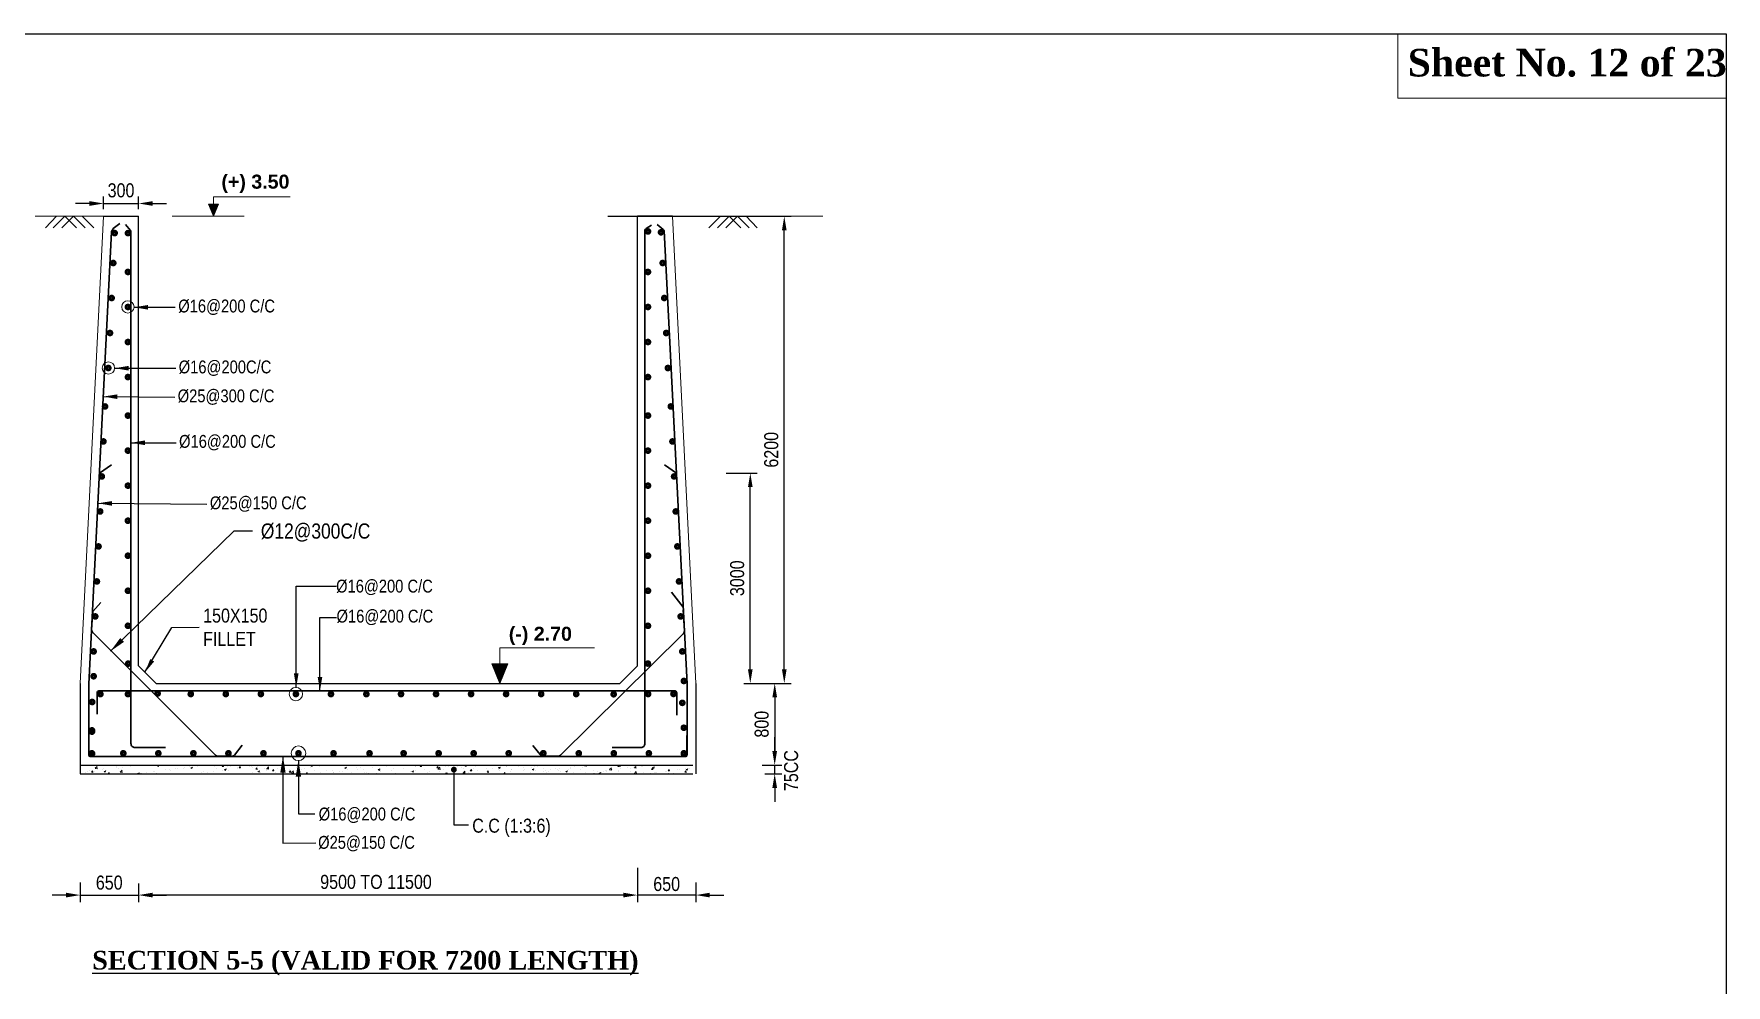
# Model space of a CAD drawing. Extents: x -119161 to 3778985, y -718511 to -30958.
# Drawn here: x 3059178 to 3073669, y -256852 to -248706 of the extents above; entities that cross this region are included whole.
import ezdxf

# ---------------------------------------------------------------- set-up
doc = ezdxf.new("R2010")
doc.units = 0
doc.header["$MEASUREMENT"] = 0
doc.layers.get('DEFPOINTS').update_dxf_attribs({"linetype": 'CONTINUOUS'})
for name, color, linetype, lineweight in [('Dim', 7, 'CONTINUOUS', 9), ('HATCH', 252, 'CONTINUOUS', 5), ('ROD', 1, 'CONTINUOUS', 30)]:
    doc.layers.add(name, color=color, linetype=linetype, lineweight=lineweight)
doc.layers.add('LINE', color=7, linetype='CONTINUOUS')
doc.layers.add('TXT', color=7, linetype='CONTINUOUS')
doc.styles.add('ARIAL', font='ARIALN.TTF')
doc.styles.add('DIM', font='isocp3.shx')
doc.styles.get("Standard").update_dxf_attribs({"font": 'times.ttf', "height": 250})
doc.dimstyles.new('dim_60', dxfattribs={"dimtxt": 120, "dimasz": 120, "dimexe": 60, "dimexo": 60, "dimgap": 50, "dimtad": 1, "dimdec": 0, "dimzin": 0, "dimdsep": 46, "dimtxsty": 'DIM', "dimcen": 0.09, "dimclrd": 5, "dimclre": 5, "dimclrt": 7, "dimadec": 0, "dimazin": 0, "dimtfac": 1, "dimtdec": 0, "dimtmove": 0, "dimatfit": 3, "dimfxl": 1, "dimtolj": 1, "dimtzin": 0, "dimarcsym": 0})
doc.dimstyles.new('dim_70', dxfattribs={"dimtxt": 140, "dimasz": 140, "dimexe": 70, "dimexo": 40, "dimgap": 50, "dimtad": 1, "dimdec": 0, "dimzin": 0, "dimdsep": 46, "dimtxsty": 'ARIAL', "dimcen": 0.09, "dimclrd": 5, "dimclre": 5, "dimclrt": 7, "dimadec": 0, "dimazin": 0, "dimtfac": 1, "dimtdec": 0, "dimtmove": 0, "dimatfit": 3, "dimfxl": 1, "dimtolj": 1, "dimtzin": 0, "dimarcsym": 0})

# ---------------------------------------------------------------- blocks, each defined once
blk = doc.blocks.new('*D221')
at = {"layer": 'DEFPOINTS', "color": 0, "lineweight": -2, "ltscale": 500}
for p in [(3060075, -250159), (3059775, -250268), (3060075, -250268)]:
    blk.add_point(p, dxfattribs=at)
at = {"layer": 'Dim', "color": 5, "lineweight": -2, "ltscale": 500}
for p, q in [((3059775, -250208), (3059775, -250099)), ((3060075, -250208), (3060075, -250099)), ((3059655, -250159), (3059535, -250159)), ((3059775, -250159), (3060075, -250159)), ((3060195, -250159), (3060315, -250159))]:
    blk.add_line(p, q, dxfattribs=at)
for points in [[(3059655, -250139), (3059655, -250179), (3059775, -250159)], [(3060195, -250139), (3060195, -250179), (3060075, -250159)]]:
    blk.add_solid(points, dxfattribs=at)
at = {"layer": 'Dim', "color": 7, "ltscale": 500, "insert": (3059925, -250047), "char_height": 120, "attachment_point": 5, "style": 'ARIAL'}
blk.add_mtext('\\A1;300', dxfattribs=at)
blk = doc.blocks.new('*D222')
at = {"layer": 'DEFPOINTS', "color": 0, "lineweight": -2, "ltscale": 50}
for p in [(3064033, -250268), (3065604, -250268), (3065257, -254268)]:
    blk.add_point(p, dxfattribs=at)
at = {"layer": 'Dim', "color": 5, "lineweight": -2, "ltscale": 50}
for p, q in [((3064093, -250268), (3065664, -250268)), ((3065604, -254148), (3065604, -250388)), ((3065317, -254268), (3065664, -254268))]:
    blk.add_line(p, q, dxfattribs=at)
for points in [[(3065584, -250388), (3065624, -250388), (3065604, -250268)], [(3065584, -254148), (3065624, -254148), (3065604, -254268)]]:
    blk.add_solid(points, dxfattribs=at)
at = {"layer": 'Dim', "color": 7, "ltscale": 50, "insert": (3065493, -252268), "char_height": 120, "attachment_point": 5, "rotation": 90, "style": 'ARIAL'}
blk.add_mtext('\\A1;6200', dxfattribs=at)
blk = doc.blocks.new('*D223')
at = {"layer": 'DEFPOINTS', "color": 0, "lineweight": -2, "ltscale": 500}
for p in [(3065047, -252468), (3065313, -252468), (3065197, -254268)]:
    blk.add_point(p, dxfattribs=at)
at = {"layer": 'Dim', "color": 5, "lineweight": -2, "ltscale": 500}
for p, q in [((3065107, -252468), (3065373, -252468)), ((3065313, -254148), (3065313, -252588)), ((3065257, -254268), (3065373, -254268))]:
    blk.add_line(p, q, dxfattribs=at)
for points in [[(3065293, -252588), (3065333, -252588), (3065313, -252468)], [(3065293, -254148), (3065333, -254148), (3065313, -254268)]]:
    blk.add_solid(points, dxfattribs=at)
at = {"layer": 'Dim', "color": 7, "ltscale": 500, "insert": (3065201, -253368), "char_height": 120, "attachment_point": 5, "rotation": 90, "style": 'ARIAL'}
blk.add_mtext('\\A1;3000', dxfattribs=at)
blk = doc.blocks.new('*D224')
at = {"layer": 'DEFPOINTS', "color": 0, "lineweight": -2, "ltscale": 500}
for p in [(3059575, -255914), (3060075, -255921), (3060075, -256081)]:
    blk.add_point(p, dxfattribs=at)
at = {"layer": 'Dim', "color": 5, "lineweight": -2, "ltscale": 500}
for p, q in [((3059575, -255974), (3059575, -256141)), ((3060075, -255981), (3060075, -256141)), ((3059455, -256081), (3059335, -256081)), ((3059575, -256081), (3060075, -256081)), ((3060195, -256081), (3060315, -256081))]:
    blk.add_line(p, q, dxfattribs=at)
for points in [[(3059455, -256061), (3059455, -256101), (3059575, -256081)], [(3060195, -256061), (3060195, -256101), (3060075, -256081)]]:
    blk.add_solid(points, dxfattribs=at)
at = {"layer": 'Dim', "color": 7, "ltscale": 500, "insert": (3059824, -255875), "char_height": 120, "attachment_point": 5, "style": 'ARIAL'}
blk.add_mtext('\\A1;\\P650', dxfattribs=at)
blk = doc.blocks.new('*D225')
at = {"layer": 'DEFPOINTS', "color": 0, "lineweight": -2, "ltscale": 500}
for p in [(3065313, -254268), (3065354, -254968), (3065522, -254968)]:
    blk.add_point(p, dxfattribs=at)
at = {"layer": 'Dim', "color": 5, "lineweight": -2, "ltscale": 500}
for p, q in [((3065373, -254268), (3065582, -254268)), ((3065522, -254388), (3065522, -254848)), ((3065414, -254968), (3065582, -254968))]:
    blk.add_line(p, q, dxfattribs=at)
for points in [[(3065502, -254388), (3065542, -254388), (3065522, -254268)], [(3065502, -254848), (3065542, -254848), (3065522, -254968)]]:
    blk.add_solid(points, dxfattribs=at)
at = {"layer": 'Dim', "color": 7, "ltscale": 500, "insert": (3065411, -254618), "char_height": 120, "attachment_point": 5, "rotation": 90, "style": 'ARIAL'}
blk.add_mtext('\\A1;800', dxfattribs=at)
blk = doc.blocks.new('*D226')
at = {"layer": 'DEFPOINTS', "color": 0, "lineweight": -2, "ltscale": 500}
for p in [(3065451, -254968), (3065522, -254968), (3065377, -255043)]:
    blk.add_point(p, dxfattribs=at)
at = {"layer": 'Dim', "color": 5, "lineweight": -2, "ltscale": 500}
for p, q in [((3065522, -254848), (3065522, -254728)), ((3065511, -254968), (3065582, -254968)), ((3065522, -255043), (3065522, -254968)), ((3065437, -255043), (3065582, -255043)), ((3065522, -255163), (3065522, -255283))]:
    blk.add_line(p, q, dxfattribs=at)
for points in [[(3065502, -254848), (3065542, -254848), (3065522, -254968)], [(3065502, -255163), (3065542, -255163), (3065522, -255043)]]:
    blk.add_solid(points, dxfattribs=at)
at = {"layer": 'Dim', "color": 7, "ltscale": 500, "insert": (3065663, -255015), "char_height": 120, "attachment_point": 5, "rotation": 90, "style": 'ARIAL'}
blk.add_mtext('\\A1;75CC', dxfattribs=at)
blk = doc.blocks.new('*D227')
at = {"layer": 'DEFPOINTS', "color": 0, "lineweight": -2, "ltscale": 500}
for p in [(3064347, -255921), (3064846, -255914), (3064347, -256081)]:
    blk.add_point(p, dxfattribs=at)
at = {"layer": 'Dim', "color": 5, "lineweight": -2, "ltscale": 500}
for p, q in [((3064347, -255981), (3064347, -256141)), ((3064846, -255974), (3064846, -256141)), ((3064227, -256081), (3064107, -256081)), ((3064846, -256081), (3064347, -256081)), ((3064966, -256081), (3065086, -256081))]:
    blk.add_line(p, q, dxfattribs=at)
for points in [[(3064227, -256061), (3064227, -256101), (3064347, -256081)], [(3064966, -256061), (3064966, -256101), (3064846, -256081)]]:
    blk.add_solid(points, dxfattribs=at)
at = {"layer": 'Dim', "color": 7, "ltscale": 500, "insert": (3064597, -255887), "char_height": 120, "attachment_point": 5, "style": 'ARIAL'}
blk.add_mtext('\\A1;\\P650', dxfattribs=at)
blk = doc.blocks.new('*D228')
at = {"layer": 'DEFPOINTS', "color": 0, "lineweight": -2, "ltscale": 500}
for p in [(3064347, -255788), (3060075, -255921), (3060075, -256081)]:
    blk.add_point(p, dxfattribs=at)
at = {"layer": 'Dim', "color": 5, "lineweight": -2, "ltscale": 500}
for p, q in [((3064347, -255848), (3064347, -256141)), ((3060075, -255981), (3060075, -256141)), ((3064227, -256081), (3060195, -256081))]:
    blk.add_line(p, q, dxfattribs=at)
for points in [[(3060195, -256061), (3060195, -256101), (3060075, -256081)], [(3064227, -256061), (3064227, -256101), (3064347, -256081)]]:
    blk.add_solid(points, dxfattribs=at)
at = {"layer": 'Dim', "color": 7, "ltscale": 500, "insert": (3062108, -255969), "char_height": 120, "attachment_point": 5, "style": 'ARIAL'}
blk.add_mtext('\\A1;9500 TO 11500', dxfattribs=at)

msp = doc.modelspace()

# ---------------------------------------------------------------- hatches: boundary and pattern name
at = {"layer": 'Dim', "ltscale": 500}
h = msp.add_hatch(color=8, dxfattribs=at)
h.dxf.hatch_style = 1
h.paths.add_polyline_path([(3060760.8, -250164.5), (3060717.4, -250164.5), (3060674, -250164.5), (3060717.4, -250268.2)])
h = msp.add_hatch(color=8, dxfattribs=at)
h.dxf.hatch_style = 1
h.paths.add_polyline_path([(3063238.1, -254102.3), (3063168.6, -254102.3), (3063099.1, -254102.3), (3063168.6, -254268.2)])

# ---------------------------------------------------------------- linework, layer by layer
at = {"layer": 'Dim', "ltscale": 50}
for p, q in [((3060717.4, -250268.2), (3060717.4, -250102.4)), ((3060717.4, -250102.4), (3061373.5, -250102.4)), ((3059775, -250268.2), (3059189.2, -250268.2)), ((3060363, -250268.2), (3060979.4, -250268.2))]:
    msp.add_line(p, q, dxfattribs=at)
at = {"layer": 'Dim', "ltscale": 500}
msp.add_line((3063169.2, -253964.2), (3063979.1, -253964.2), dxfattribs=at)
at = {"layer": 'Dim', "color": 2, "ltscale": 50}
for p, q in [((3059637.7, -255025.4), (3059637.7, -255025.4)), ((3059654.4, -255017.6), (3059654.4, -255017.6)), ((3059671.8, -255029.1), (3059681.4, -255017.6)), ((3059683.7, -255030.1), (3059681.4, -255017.6)), ((3059687.8, -255018.8), (3059687.8, -255018.8)), ((3059694.3, -255025.4), (3059694.3, -255025.4)), ((3059703.6, -254996.4), (3059721.4, -254999.1)), ((3059704.7, -254995.2), (3059720.3, -254979)), ((3059721.4, -254999.1), (3059719.2, -254980.1)), ((3059763.5, -255008.9), (3059763.5, -255008.9)), ((3059771, -254997.6), (3059771, -254997.6)), ((3059779.6, -255023.1), (3059793.6, -255017.8)), ((3059779.6, -255023.1), (3059789.6, -255029.9)), ((3059789.6, -255029.9), (3059793.6, -255017.8)), ((3059795.3, -255012.6), (3059795.3, -255012.6)), ((3059887.6, -254977.6), (3059887.6, -254977.6)), ((3059889.8, -254992.2), (3059889.8, -254992.2)), ((3059899.2, -254997.6), (3059899.2, -254997.6)), ((3059918.2, -255028.3), (3059933.7, -255012.1)), ((3059934.8, -255032.2), (3059932.6, -255013.2)), ((3059939.9, -254985.7), (3059939.9, -254985.7)), ((3060001.9, -254983.6), (3060001.9, -254983.6)), ((3060015.6, -254975.7), (3060015.6, -254975.7)), ((3060102.9, -254970.8), (3060102.9, -254970.8)), ((3060204.4, -255022.3), (3060204.4, -255022.3)), ((3060215.1, -255021.4), (3060215.1, -255021.4)), ((3060235.1, -254974.7), (3060249.1, -254969.3)), ((3060235.1, -254974.7), (3060245.1, -254981.4)), ((3060245, -254981.4), (3060249.1, -254969.3)), ((3060307.1, -255008.3), (3060307.1, -255008.3)), ((3060341.4, -255004.7), (3060341.4, -255004.7)), ((3060345.9, -255016.8), (3060345.9, -255016.8)), ((3060391.5, -254998.2), (3060391.5, -254998.2)), ((3060408.1, -254995.5), (3060408.1, -254995.5)), ((3060462.6, -254996.8), (3060462.6, -254996.8)), ((3060467.3, -254988.2), (3060467.3, -254988.2)), ((3060512, -254980.5), (3060512, -254980.5)), ((3060513.4, -254968.5), (3060513.4, -254968.5)), ((3060522.5, -254990.7), (3060536.5, -254985.3)), ((3060522.5, -254990.7), (3060532.5, -254997.4)), ((3060532.4, -254997.4), (3060536.5, -254985.3)), ((3060579.2, -254976.8), (3060579.2, -254976.8)), ((3060593.6, -254971.5), (3060593.6, -254971.5)), ((3060620.1, -254973), (3060620.1, -254973)), ((3060627.1, -255020.7), (3060627.1, -255020.7)), ((3060713.2, -255020.2), (3060713.2, -255020.2)), ((3060726.9, -254977.5), (3060726.9, -254977.5)), ((3060743.8, -255000.7), (3060743.8, -255000.7)), ((3060791.6, -254979), (3060800.7, -254968.2)), ((3060791.6, -254979), (3060803.6, -254980.1)), ((3060793.1, -255017.2), (3060793.1, -255017.2)), ((3060803.5, -254980.1), (3060801.3, -254968.2)), ((3060810, -255006.7), (3060824, -255001.3)), ((3060810, -255006.7), (3060819.9, -255013.4)), ((3060817.1, -255005.2), (3060817.1, -255005.2)), ((3060819.9, -255013.4), (3060823.9, -255001.3)), ((3060833.7, -254982.1), (3060833.7, -254982.1)), ((3060843.1, -255010.6), (3060843.1, -255010.6)), ((3060860.4, -254980.6), (3060860.4, -254980.6)), ((3060918.9, -255000.7), (3060918.9, -255000.7)), ((3060919.8, -254991.1), (3060919.8, -254991.1)), ((3060935.1, -254991.6), (3060944.7, -254980.1)), ((3060935.1, -254991.6), (3060947, -254992.6)), ((3060940.4, -254986.6), (3060940.4, -254986.6)), ((3060947, -254992.7), (3060944.7, -254980.1)), ((3060964.8, -254968.2), (3060975.6, -254969.8)), ((3060975.5, -254969.8), (3060975.4, -254968.2)), ((3061020.8, -254978.3), (3061020.8, -254978.3)), ((3061045.2, -254984), (3061045.2, -254984)), ((3061047.2, -254991.1), (3061047.2, -254991.1)), ((3061078.5, -255004.1), (3061088.2, -254992.6)), ((3061078.5, -255004.1), (3061090.5, -255005.2)), ((3061090.5, -255005.2), (3061088.1, -254992.7)), ((3061095.3, -254977.5), (3061095.3, -254977.5)), ((3061097.4, -255022.7), (3061111.4, -255017.3)), ((3061097.4, -255022.7), (3061107.3, -255029.4)), ((3061107.3, -255029.4), (3061111.4, -255017.3)), ((3061154, -254995.6), (3061154, -254995.6)), ((3061170.1, -255010.6), (3061170.1, -255010.6)), ((3061171.2, -255000.2), (3061189, -255002.9)), ((3061172.3, -254999), (3061187.9, -254982.8)), ((3061189, -255002.9), (3061186.8, -254983.9)), ((3061222, -255016.7), (3061231.6, -255005.2)), ((3061222, -255016.7), (3061233.9, -255017.7)), ((3061225, -255015.8), (3061225, -255015.8)), ((3061233.9, -255017.8), (3061231.6, -255005.2)), ((3061260.7, -255000.1), (3061260.7, -255000.1)), ((3061286.7, -254990.6), (3061286.7, -254990.6)), ((3061294.8, -255023.1), (3061294.8, -255023.1)), ((3061326, -255003), (3061326, -255003)), ((3061365.4, -255029.2), (3061375.1, -255017.7)), ((3061367.5, -255004.6), (3061367.5, -255004.6)), ((3061370.5, -255013.2), (3061370.5, -255013.2)), ((3061377.4, -255030.3), (3061375, -255017.8)), ((3061385.8, -255032.1), (3061401.4, -255015.9)), ((3061402.4, -255036), (3061400.2, -255017)), ((3061403.3, -254970.5), (3061403.3, -254970.5)), ((3061429.9, -254988), (3061429.9, -254988)), ((3061474.2, -255009.1), (3061474.2, -255009.1)), ((3061496.8, -254996.5), (3061496.8, -254996.5)), ((3061532.5, -254973.9), (3061532.5, -254973.9)), ((3061546.9, -254990), (3061546.9, -254990)), ((3061552.9, -254974.2), (3061566.9, -254968.8)), ((3061552.9, -254974.2), (3061562.8, -254980.9)), ((3061562.8, -254980.9), (3061566.8, -254968.8)), ((3061581, -255013.6), (3061581, -255013.6)), ((3061622.7, -254980), (3061622.7, -254980)), ((3061687.8, -255018.1), (3061687.8, -255018.1)), ((3061735, -255012.7), (3061735, -255012.7)), ((3061794.5, -255022.7), (3061794.5, -255022.7)), ((3061822.2, -255025.7), (3061822.2, -255025.7)), ((3061837.7, -254998.6), (3061837.7, -254998.6)), ((3061840.3, -254990.2), (3061854.3, -254984.9)), ((3061840.3, -254990.2), (3061850.2, -254996.9)), ((3061850.2, -254996.9), (3061854.3, -254984.9)), ((3061861.6, -255009.8), (3061861.6, -255009.8)), ((3061938.7, -254985.8), (3061938.7, -254985.8)), ((3061948.5, -255009), (3061948.5, -255009)), ((3061978.3, -254989.8), (3061978.3, -254989.8)), ((3061998.5, -255002.4), (3061998.5, -255002.4)), ((3062042.6, -254970.8), (3062042.6, -254970.8)), ((3062074.3, -254992.5), (3062074.3, -254992.5)), ((3062094.9, -254969.8), (3062094.9, -254969.8)), ((3062127.7, -255006.3), (3062141.7, -255000.9)), ((3062127.7, -255006.3), (3062137.7, -255013)), ((3062137.6, -255013), (3062141.7, -255000.9)), ((3062142.8, -255013.7), (3062142.8, -255013.7)), ((3062142.9, -255023.3), (3062142.9, -255023.3)), ((3062200.6, -254975.8), (3062200.6, -254975.8)), ((3062243.9, -255010.5), (3062243.9, -255010.5)), ((3062250.7, -254969.3), (3062250.7, -254969.3)), ((3062259.5, -254993.6), (3062259.5, -254993.6)), ((3062347.8, -254995.5), (3062347.8, -254995.5)), ((3062376.1, -254973.6), (3062376.1, -254973.6)), ((3062400.1, -255021.5), (3062400.1, -255021.5)), ((3062410.3, -254970.4), (3062410.3, -254970.4)), ((3062415.1, -255022.3), (3062429.1, -255016.9)), ((3062415.1, -255022.3), (3062425.1, -255029)), ((3062425, -255029), (3062429.1, -255016.9)), ((3062425.4, -254970.9), (3062443.2, -254973.6)), ((3062426.5, -254969.7), (3062428, -254968.2)), ((3062443.2, -254973.6), (3062442.5, -254968.2)), ((3062450.2, -255014.9), (3062450.2, -255014.9)), ((3062450.4, -254981.4), (3062450.4, -254981.4)), ((3062485.3, -254979.2), (3062494.6, -254968.2)), ((3062485.3, -254979.2), (3062497.2, -254980.2)), ((3062497.2, -254980.3), (3062495, -254968.2)), ((3062517.1, -254974.9), (3062517.1, -254974.9)), ((3062525.9, -255005), (3062525.9, -255005)), ((3062551.5, -254968.6), (3062551.5, -254968.6)), ((3062569.1, -255023.6), (3062569.1, -255023.6)), ((3062623.9, -254979.4), (3062623.9, -254979.4)), ((3062628.7, -254991.7), (3062638.4, -254980.3)), ((3062628.7, -254991.7), (3062640.7, -254992.8)), ((3062640.7, -254992.8), (3062638.4, -254980.3)), ((3062638.8, -255004), (3062656.6, -255006.7)), ((3062640, -255002.8), (3062655.5, -254986.6)), ((3062652.2, -254988.3), (3062652.2, -254988.3)), ((3062652.9, -255020.2), (3062652.9, -255020.2)), ((3062656.6, -255006.7), (3062654.4, -254987.7)), ((3062685.8, -255003.6), (3062685.8, -255003.6)), ((3062702.3, -254981.8), (3062702.3, -254981.8)), ((3062730.6, -254983.9), (3062730.6, -254983.9)), ((3062755.6, -255006.1), (3062755.6, -255006.1)), ((3062772.2, -255004.3), (3062781.8, -254992.8)), ((3062772.2, -255004.3), (3062784.1, -255005.3)), ((3062778, -254971.8), (3062778, -254971.8)), ((3062784.1, -255005.4), (3062781.8, -254992.8)), ((3062802.4, -254983.6), (3062802.4, -254983.6)), ((3062837.4, -254988.5), (3062837.4, -254988.5)), ((3062853.4, -255035.9), (3062869, -255019.7)), ((3062856.6, -254993.3), (3062856.6, -254993.3)), ((3062870.1, -255039.8), (3062867.9, -255020.8)), ((3062870.6, -254973.8), (3062884.6, -254968.4)), ((3062870.6, -254973.8), (3062880.5, -254980.5)), ((3062880.5, -254980.5), (3062884.6, -254968.4)), ((3062915.6, -255016.8), (3062925.3, -255005.4)), ((3062915.6, -255016.8), (3062927.6, -255017.9)), ((3062927.6, -255017.9), (3062925.3, -255005.4)), ((3062944.1, -254993), (3062944.1, -254993)), ((3062960.5, -254978.3), (3062960.5, -254978.3)), ((3062977.6, -255017.5), (3062977.6, -255017.5)), ((3063008.7, -254970.6), (3063008.7, -254970.6)), ((3063050.9, -254997.5), (3063050.9, -254997.5)), ((3063059.1, -255029.4), (3063068.7, -255017.9)), ((3063071, -255030.5), (3063068.7, -255017.9)), ((3063103.9, -255000.8), (3063103.9, -255000.8)), ((3063115.5, -254975.1), (3063115.5, -254975.1)), ((3063153.9, -254994.2), (3063153.9, -254994.2)), ((3063157.7, -255002), (3063157.7, -255002)), ((3063158, -254989.8), (3063172, -254984.4)), ((3063158, -254989.8), (3063168, -254996.5)), ((3063161.8, -255018), (3063161.8, -255018)), ((3063167.9, -254996.5), (3063172, -254984.4)), ((3063222.3, -254979.6), (3063222.3, -254979.6)), ((3063229.7, -254984.3), (3063229.7, -254984.3)), ((3063260.7, -255022.8), (3063260.7, -255022.8)), ((3063264.4, -255006.5), (3063264.4, -255006.5)), ((3063265.6, -255003), (3063265.6, -255003)), ((3063329, -254984.1), (3063329, -254984.1)), ((3063368.3, -254988.9), (3063368.3, -254988.9)), ((3063371.2, -255011), (3063371.2, -255011)), ((3063377.3, -255002.8), (3063377.3, -255002.8)), ((3063435.8, -254988.7), (3063435.8, -254988.7)), ((3063445.5, -255005.8), (3063459.5, -255000.4)), ((3063445.5, -255005.8), (3063455.4, -255012.5)), ((3063455.4, -255012.5), (3063459.4, -255000.4)), ((3063469.4, -254976.1), (3063469.4, -254976.1)), ((3063478, -255015.5), (3063478, -255015.5)), ((3063494, -254982.8), (3063494, -254982.8)), ((3063542.6, -254993.2), (3063542.6, -254993.2)), ((3063555.5, -255013.3), (3063555.5, -255013.3)), ((3063584.7, -255020), (3063584.7, -255020)), ((3063605.6, -255006.7), (3063605.6, -255006.7)), ((3063649.3, -254997.7), (3063649.3, -254997.7)), ((3063658.5, -255006.7), (3063658.5, -255006.7)), ((3063673.5, -255013.6), (3063673.5, -255013.6)), ((3063681.3, -254996.8), (3063681.3, -254996.8)), ((3063691.5, -255024.5), (3063691.5, -255024.5)), ((3063732.9, -255021.8), (3063746.9, -255016.5)), ((3063732.9, -255021.8), (3063742.8, -255028.5)), ((3063742.8, -255028.5), (3063746.9, -255016.5)), ((3063756.1, -255002.2), (3063756.1, -255002.2)), ((3063774.5, -255000.8), (3063774.5, -255000.8)), ((3063775.2, -254986.6), (3063775.2, -254986.6)), ((3063807.6, -254980.1), (3063807.6, -254980.1)), ((3063857.7, -254973.6), (3063857.7, -254973.6)), ((3063862.9, -255006.7), (3063862.9, -255006.7)), ((3063878.4, -254985.8), (3063878.4, -254985.8)), ((3063893, -254974.7), (3063910.8, -254977.4)), ((3063894.1, -254973.5), (3063899.3, -254968.2)), ((3063910.8, -254977.4), (3063909.7, -254968.2)), ((3063969.6, -255011.2), (3063969.6, -255011.2)), ((3063981.1, -254971.7), (3063981.1, -254971.7)), ((3064007.1, -255025.8), (3064007.1, -255025.8)), ((3064057.2, -255019.2), (3064057.2, -255019.2)), ((3064076.4, -255015.7), (3064076.4, -255015.7)), ((3064079.7, -255025.5), (3064079.7, -255025.5)), ((3064084.8, -255016.6), (3064084.8, -255016.6)), ((3064106.5, -255007.8), (3064124.3, -255010.5)), ((3064107.6, -255006.6), (3064123.2, -254990.4)), ((3064124.2, -255010.5), (3064122, -254991.5)), ((3064133, -255009.3), (3064133, -255009.3)), ((3064179, -254979.4), (3064188.4, -254968.2)), ((3064179, -254979.4), (3064190.9, -254980.4)), ((3064183.1, -255020.2), (3064183.1, -255020.2)), ((3064183.5, -255010.5), (3064183.5, -255010.5)), ((3064188.3, -254973.3), (3064201.9, -254968.2)), ((3064188.3, -254973.3), (3064198.3, -254980.1)), ((3064190.9, -254980.4), (3064188.6, -254968.2)), ((3064198.3, -254980.1), (3064202.3, -254968.2)), ((3064201.4, -254996.6), (3064201.4, -254996.6)), ((3064259.3, -254992.6), (3064259.3, -254992.6)), ((3064286.2, -254996.4), (3064286.2, -254996.4)), ((3064289.9, -255024.7), (3064289.9, -255024.7)), ((3064309.3, -254986), (3064309.3, -254986)), ((3064318.1, -254976.5), (3064318.1, -254976.5)), ((3064321, -255039.7), (3064336.6, -255023.5)), ((3064322.4, -254991.9), (3064332.1, -254980.4)), ((3064322.4, -254991.9), (3064334.4, -254993)), ((3064334.3, -254993), (3064332, -254980.5)), ((3064337.6, -255043.2), (3064335.5, -255024.6)), ((3064385.1, -254976.1), (3064385.1, -254976.1)), ((3064387.2, -254983.6), (3064387.2, -254983.6)), ((3064465.9, -255004.5), (3064475.5, -254993)), ((3064465.9, -255004.5), (3064477.8, -255005.5)), ((3064477.8, -255005.5), (3064475.5, -254993)), ((3064475.8, -254989.4), (3064489.8, -254984)), ((3064475.8, -254989.4), (3064485.7, -254996.1)), ((3064485.7, -254996.1), (3064489.7, -254984)), ((3064491.1, -254968.6), (3064491.1, -254968.6)), ((3064584.6, -255021.8), (3064584.6, -255021.8)), ((3064591.4, -255021.1), (3064591.4, -255021.1)), ((3064609.3, -255017), (3064619, -255005.5)), ((3064609.3, -255017), (3064621.3, -255018.1)), ((3064621.3, -255018.1), (3064618.9, -255005.6)), ((3064692.4, -255008.3), (3064692.4, -255008.3)), ((3064710.9, -255005.1), (3064710.9, -255005.1)), ((3064752.8, -255029.6), (3064762.4, -255018.1)), ((3064761, -254998.5), (3064761, -254998.5)), ((3064764.7, -255030.6), (3064762.4, -255018.1)), ((3064763.2, -255005.4), (3064777.2, -255000)), ((3064763.2, -255005.4), (3064773.1, -255012.1)), ((3064773.1, -255012.1), (3064777.2, -255000)), ((3064776.4, -255015.8), (3064776.4, -255015.8)), ((3064796.3, -254993.3), (3064796.3, -254993.3)), ((3059620.3, -255034.6), (3059620.3, -255034.6)), ((3059671.8, -255029.1), (3059683.7, -255030.1)), ((3059727.1, -255039.1), (3059727.1, -255039.1)), ((3059815.2, -255041.6), (3059824.8, -255030.1)), ((3059815.2, -255041.6), (3059827.2, -255042.7)), ((3059827.1, -255042.7), (3059824.8, -255030.2)), ((3059917, -255029.5), (3059934.8, -255032.2)), ((3059967.9, -255043.2), (3059968.3, -255042.7)), ((3059968.4, -255043.2), (3059968.3, -255042.7)), ((3060067.1, -255039.2), (3060081.1, -255033.8)), ((3060067.1, -255039.2), (3060073, -255043.2)), ((3060077.9, -255043.2), (3060081, -255033.8)), ((3060089.3, -255037.9), (3060089.3, -255037.9)), ((3060100.5, -255037.3), (3060100.5, -255037.3)), ((3060139.4, -255031.3), (3060139.4, -255031.3)), ((3060229.3, -255036.8), (3060229.3, -255036.8)), ((3060510.5, -255040.7), (3060510.5, -255040.7)), ((3060612.2, -255033), (3060612.2, -255033)), ((3060666.8, -255033.9), (3060666.8, -255033.9)), ((3061053.4, -255030.6), (3061053.4, -255030.6)), ((3061122.3, -255029.9), (3061122.3, -255029.9)), ((3061244.7, -255029.7), (3061244.7, -255029.7)), ((3061365.4, -255029.2), (3061377.4, -255030.3)), ((3061384.7, -255033.3), (3061402.5, -255036)), ((3061384.8, -255038.7), (3061398.8, -255033.3)), ((3061384.8, -255038.7), (3061391.4, -255043.2)), ((3061395.5, -255043.2), (3061398.8, -255033.4)), ((3061508.9, -255041.8), (3061518.5, -255030.3)), ((3061508.9, -255041.8), (3061520.8, -255042.8)), ((3061520.8, -255042.9), (3061518.5, -255030.3)), ((3061530.1, -255040.5), (3061530.1, -255040.5)), ((3061631.1, -255027.7), (3061631.1, -255027.7)), ((3061661.7, -255043.2), (3061662, -255042.8)), ((3061662, -255043.2), (3061661.9, -255042.9)), ((3061696.3, -255042.2), (3061696.3, -255042.2)), ((3061745, -255029.8), (3061745, -255029.8)), ((3061746.4, -255035.6), (3061746.4, -255035.6)), ((3061901.3, -255027.2), (3061901.3, -255027.2)), ((3062008.1, -255031.7), (3062008.1, -255031.7)), ((3062026.2, -255033.7), (3062026.2, -255033.7)), ((3062040.2, -255037.4), (3062040.2, -255037.4)), ((3062114.8, -255036.2), (3062114.8, -255036.2)), ((3062221.6, -255040.7), (3062221.6, -255040.7)), ((3062273.8, -255038.2), (3062273.8, -255038.2)), ((3062549, -255035.2), (3062549, -255035.2)), ((3062702.6, -255038.3), (3062716.6, -255032.9)), ((3062702.6, -255038.3), (3062709.8, -255043.2)), ((3062713.1, -255043.2), (3062716.5, -255032.9)), ((3062851.7, -255034), (3062851.7, -255034)), ((3062852.3, -255037.1), (3062870.1, -255039.8)), ((3062901.8, -255027.4), (3062901.8, -255027.4)), ((3063059.1, -255029.4), (3063071.1, -255030.4)), ((3063060.7, -255030.8), (3063060.7, -255030.8)), ((3063144, -255042.8), (3063144, -255042.8)), ((3063202.6, -255041.9), (3063212.2, -255030.5)), ((3063202.6, -255041.9), (3063214.5, -255043)), ((3063214.5, -255043), (3063212.2, -255030.5)), ((3063353.4, -255039.9), (3063353.4, -255039.9)), ((3063355.5, -255043.2), (3063355.6, -255043)), ((3063355.6, -255043.2), (3063355.6, -255043)), ((3063429.2, -255030), (3063429.2, -255030)), ((3063466.9, -255042.7), (3063466.9, -255042.7)), ((3063541.9, -255026.7), (3063541.9, -255026.7)), ((3063570.8, -255027.7), (3063570.8, -255027.7)), ((3063798.3, -255029.1), (3063798.3, -255029.1)), ((3063880.8, -255042.5), (3063880.8, -255042.5)), ((3063905, -255033.6), (3063905, -255033.6)), ((3063968.2, -255036.6), (3063968.2, -255036.6)), ((3063978.6, -255038.3), (3063978.6, -255038.3)), ((3064011.8, -255038.1), (3064011.8, -255038.1)), ((3064020.3, -255037.9), (3064034.3, -255032.5)), ((3064020.3, -255037.9), (3064028.2, -255043.2)), ((3064030.7, -255043.2), (3064034.3, -255032.5)), ((3064118.6, -255042.6), (3064118.6, -255042.6)), ((3064319.9, -255040.9), (3064334.6, -255043.2)), ((3064396.7, -255029.3), (3064396.7, -255029.3)), ((3064458.8, -255038.3), (3064458.8, -255038.3)), ((3064488.7, -255035.2), (3064488.7, -255035.2)), ((3064503.4, -255033.8), (3064503.4, -255033.8)), ((3064508.8, -255031.7), (3064508.8, -255031.7)), ((3064610.2, -255038.3), (3064610.2, -255038.3)), ((3064659.7, -255035.8), (3064659.7, -255035.8)), ((3064717, -255042.8), (3064717, -255042.8)), ((3064752.8, -255029.6), (3064764.7, -255030.6))]:
    msp.add_line(p, q, dxfattribs=at)
at = {"layer": 'Dim', "ltscale": 500}
for points in [[(3060717.4, -250268.2), (3060674, -250164.5), (3060717.4, -250164.5)], [(3060717.4, -250268.2), (3060760.8, -250164.5), (3060717.4, -250164.5)], [(3063169.2, -254102.3), (3063169.2, -253964.2)], [(3063168.6, -254268.2), (3063099.1, -254102.3), (3063168.6, -254102.3)], [(3063168.6, -254268.2), (3063238.1, -254102.3), (3063168.6, -254102.3)]]:
    msp.add_lwpolyline(points, dxfattribs=at)
at = {"layer": 'Dim', "ltscale": 50}
msp.add_lwpolyline([(3064720.1, -250268.2), (3065933.9, -250268.2)], dxfattribs=at)
at = {"layer": 'Dim'}
for centre, radius in [((3059984.1, -251045.2), 52.6), ((3059816.5, -251567.7), 52.6), ((3061422.3, -254359.9), 56.8), ((3061444.5, -254866.9), 62.4)]:
    msp.add_circle(centre, radius, dxfattribs=at)
at = {"layer": 'HATCH', "lineweight": 15}
for points in [[(3059371.6, -250268.2), (3059276.9, -250368)], [(3059445.1, -250268.2), (3059345.3, -250368)], [(3059518.7, -250268.2), (3059418.8, -250368)], [(3059445.1, -250268.2), (3059545, -250368)], [(3059518.7, -250268.2), (3059618.5, -250368)], [(3059592.2, -250268.2), (3059692.1, -250368)], [(3065057.6, -250268.2), (3064957.7, -250368)], [(3065131.1, -250268.2), (3065031.3, -250368)], [(3065204.7, -250268.2), (3065104.8, -250368)], [(3065131.1, -250268.2), (3065231, -250368)], [(3065204.7, -250268.2), (3065304.5, -250368)], [(3065278.2, -250268.2), (3065372.9, -250368)]]:
    msp.add_lwpolyline(points, dxfattribs=at)
at = {"layer": 'LINE', "lineweight": 15}
for p, q in [((3059575, -254268.2), (3059775, -250268.2)), ((3064846.1, -254268.2), (3064646.1, -250268.2)), ((3059575, -254268.2), (3059575, -254268.2))]:
    msp.add_line(p, q, dxfattribs=at)
at = {"layer": 'LINE'}
for p, q in [((3059775, -250268.2), (3060075, -250268.2)), ((3060075, -254118.2), (3060075, -250268.2)), ((3064646.1, -250268.2), (3064346.1, -250268.2)), ((3064346.1, -254118.2), (3064346.1, -250268.2)), ((3060225, -254268.2), (3060075, -254118.2)), ((3064346.1, -254118.2), (3064196.1, -254268.2)), ((3059575, -254268.2), (3059575, -255043.2)), ((3060225, -254268.2), (3062141.1, -254268.2)), ((3062141.1, -254268.2), (3064196.1, -254268.2)), ((3064846.1, -254268.2), (3064846.1, -255043.2)), ((3059575, -254968.2), (3064821.1, -254968.2)), ((3059575, -255043.2), (3064821.1, -255043.2))]:
    msp.add_line(p, q, dxfattribs=at)
msp.add_lwpolyline([(3073668.6, -269108.9), (3044816.3, -269108.9), (3044816.3, -248706.2), (3073668.6, -248706.2)], close=True, dxfattribs=at)
at = {"layer": 'LINE', "lineweight": 9}
msp.add_lwpolyline([(3073668.6, -248706.2), (3070857.2, -248706.2), (3070857.2, -249257.7), (3073668.6, -249257.7)], close=True, dxfattribs=at)
at = {"layer": 'LINE'}
for points in [[(3059575, -254268.2), (3059575, -254268.2)], [(3064846.1, -254268.2), (3064846.1, -254268.2)]]:
    msp.add_lwpolyline(points, dxfattribs=at)
at = {"layer": 'LINE', "lineweight": 15}
msp.add_lwpolyline([(3064846.1, -254268.2), (3064846.1, -254268.2)], dxfattribs=at)
at = {"layer": 'ROD'}
for p, q in [((3059858.7, -250374.3), (3059913.6, -250330.3)), ((3064566.8, -250381.2), (3064514.7, -250339.3)), ((3059649.9, -254271.7), (3059843.7, -250400.8)), ((3064771.1, -254271.7), (3064575.2, -250394)), ((3059650, -254268.2), (3059650, -254878.2)), ((3064771.1, -254268.2), (3064771.1, -254878.2)), ((3064770.6, -254883.2), (3064770.6, -254713.4)), ((3059767.5, -254893.2), (3059660.5, -254893.2)), ((3059665, -254893.2), (3062141.1, -254893.2)), ((3059665, -254893.2), (3059767.5, -254893.2)), ((3062141.1, -254893.2), (3064756.1, -254893.2)), ((3064756.1, -254893.2), (3064742.1, -254893.2)), ((3064756.1, -254893.2), (3064760.6, -254893.2))]:
    msp.add_line(p, q, dxfattribs=at)
at = {"layer": 'ROD', "const_width": 30.7}
for points in [[(3059883, -250408.1, -1), (3059857.9, -250416.5, -1)], [(3059996.7, -250408.7, -1), (3059971.6, -250417.1, -1)], [(3064424.4, -250394, 1), (3064449.4, -250402.4, 1)], [(3064535.9, -250401.4, 1), (3064560.9, -250409.7, 1)], [(3059871.1, -250664.5, -1), (3059846.1, -250672.9, -1)], [(3064549.9, -250664.5, 1), (3064575, -250672.9, 1)], [(3059996.7, -250741, -1), (3059971.6, -250749.4, -1)], [(3064424.4, -250741, 1), (3064449.4, -250749.4, 1)], [(3059857.1, -250964.2, -1), (3059832, -250972.5, -1)], [(3064564, -250964.2, 1), (3064589, -250972.5, 1)], [(3059996.7, -251041, -1), (3059971.6, -251049.4, -1)], [(3064424.4, -251041, 1), (3064449.4, -251049.4, 1)], [(3059843, -251263.8, -1), (3059818, -251272.2, -1)], [(3064580.6, -251263.8, 1), (3064605.6, -251272.2, 1)], [(3059996.7, -251341, -1), (3059971.6, -251349.4, -1)], [(3064424.4, -251341, 1), (3064449.4, -251349.4, 1)], [(3059829, -251563.5, -1), (3059804, -251571.9, -1)], [(3064594.8, -251563.5, 1), (3064619.9, -251571.9, 1)], [(3059996.7, -251641, -1), (3059971.6, -251649.4, -1)], [(3064424.4, -251641, 1), (3064449.4, -251649.4, 1)], [(3059800.9, -251892.9, -1), (3059775.9, -251901.2, -1)], [(3059996.7, -251971, -1), (3059971.6, -251979.4, -1)], [(3064424.4, -251971, 1), (3064449.4, -251979.4, 1)], [(3064620.1, -251892.9, 1), (3064645.1, -251901.2, 1)], [(3059786.9, -252192.5, -1), (3059761.9, -252200.9, -1)], [(3059996.7, -252271, -1), (3059971.6, -252279.4, -1)], [(3064424.4, -252271, 1), (3064449.4, -252279.4, 1)], [(3064634.1, -252192.5, 1), (3064659.2, -252200.9, 1)], [(3059772.9, -252492.2, -1), (3059747.8, -252500.6, -1)], [(3059996.7, -252571, -1), (3059971.6, -252579.4, -1)], [(3064424.4, -252571, 1), (3064449.4, -252579.4, 1)], [(3064648.2, -252492.2, 1), (3064673.2, -252500.6, 1)], [(3059758.8, -252791.9, -1), (3059733.8, -252800.2, -1)], [(3059996.7, -252871, -1), (3059971.6, -252879.4, -1)], [(3064424.4, -252871, 1), (3064449.4, -252879.4, 1)], [(3064662.2, -252791.9, 1), (3064687.3, -252800.2, 1)], [(3059744.8, -253091.5, -1), (3059719.7, -253099.9, -1)], [(3064676.2, -253091.5, 1), (3064701.3, -253099.9, 1)], [(3059996.7, -253171, -1), (3059971.6, -253179.4, -1)], [(3064424.4, -253171, 1), (3064449.4, -253179.4, 1)], [(3059730.8, -253391.2, -1), (3059705.7, -253399.6, -1)], [(3064690.3, -253391.2, 1), (3064715.3, -253399.6, 1)], [(3059996.7, -253471, -1), (3059971.6, -253479.4, -1)], [(3064424.4, -253471, 1), (3064449.4, -253479.4, 1)], [(3059716.7, -253690.9, -1), (3059691.7, -253699.2, -1)], [(3064704.3, -253690.9, 1), (3064729.4, -253699.2, 1)], [(3059996.7, -253771, -1), (3059971.6, -253779.4, -1)], [(3064424.4, -253771, 1), (3064449.4, -253779.4, 1)], [(3059702.7, -253990.6, -1), (3059677.6, -253998.9, -1)], [(3064718.4, -253990.6, 1), (3064743.4, -253998.9, 1)], [(3059998.8, -254103.5, 1), (3059973.8, -254095.1, 1)], [(3064423.5, -254102.6, -1), (3064448.6, -254094.2, -1)], [(3059702.7, -254202.9, -1), (3059677.6, -254211.3, -1)], [(3064731.4, -254243.4, 1), (3064756.5, -254251.7, 1)], [(3059690.7, -254423.5, -1), (3059665.7, -254431.8, -1)], [(3059761, -254355.8, -1), (3059735.9, -254364.1, -1)], [(3059997, -254355.8, -1), (3059972, -254364.1, -1)], [(3060251, -254350.7, -1), (3060225.9, -254359.1, -1)], [(3060534.8, -254355.8, -1), (3060509.8, -254364.1, -1)], [(3060834.8, -254355.8, -1), (3060809.8, -254364.1, -1)], [(3061134.8, -254355.8, -1), (3061109.8, -254364.1, -1)], [(3061434.8, -254355.8, -1), (3061409.8, -254364.1, -1)], [(3061734.8, -254355.8, -1), (3061709.8, -254364.1, -1)], [(3062013.2, -254355.8, 1), (3062038.2, -254364.1, 1)], [(3062309.8, -254355.8, 1), (3062334.8, -254364.1, 1)], [(3062609.8, -254355.8, 1), (3062634.8, -254364.1, 1)], [(3062909.8, -254355.8, 1), (3062934.8, -254364.1, 1)], [(3063209.8, -254355.8, 1), (3063234.8, -254364.1, 1)], [(3063509.8, -254355.8, 1), (3063534.8, -254364.1, 1)], [(3063809.8, -254355.8, 1), (3063834.8, -254364.1, 1)], [(3064130.7, -254357.3, 1), (3064155.8, -254365.7, 1)], [(3064425.4, -254355.4, 1), (3064450.5, -254363.7, 1)], [(3064642.8, -254354.3, 1), (3064667.8, -254362.6, 1)], [(3064718.4, -254431, 1), (3064743.4, -254439.3, 1)], [(3059688.6, -254666.5, -1), (3059663.6, -254674.9, -1)], [(3059688.6, -254677.4, -1), (3059663.6, -254685.8, -1)], [(3064731.4, -254644.2, 1), (3064756.5, -254652.6, 1)], [(3059663, -254862.7, 1), (3059688, -254871.1, 1)], [(3059689.6, -254865.6, -1), (3059664.6, -254873.9, -1)], [(3059957, -254862.7, -1), (3059932, -254871.1, -1)], [(3060257, -254862.7, -1), (3060232, -254871.1, -1)], [(3060557, -254862.7, -1), (3060532, -254871.1, -1)], [(3060857, -254862.7, -1), (3060832, -254871.1, -1)], [(3061157, -254862.7, -1), (3061132, -254871.1, -1)], [(3061457, -254862.7, -1), (3061432, -254871.1, -1)], [(3061757, -254862.7, -1), (3061732, -254871.1, -1)], [(3062040, -254862.7, 1), (3062065.1, -254871.1, 1)], [(3062332, -254862.7, 1), (3062357, -254871.1, 1)], [(3062632, -254862.7, 1), (3062657, -254871.1, 1)], [(3062932, -254862.7, 1), (3062957, -254871.1, 1)], [(3063232, -254862.7, 1), (3063257, -254871.1, 1)], [(3063528.3, -254862.1, 1), (3063553.4, -254870.5, 1)], [(3063832, -254862.7, 1), (3063857, -254871.1, 1)], [(3064132, -254862.7, 1), (3064157, -254871.1, 1)], [(3064432, -254862.7, 1), (3064457, -254871.1, 1)], [(3064731.4, -254865.6, 1), (3064756.5, -254873.9, 1)], [(3064757, -254862.7, -1), (3064732, -254871.1, -1)]]:
    msp.add_lwpolyline(points, format="xyb", close=True, dxfattribs=at)
at = {"layer": 'ROD'}
for points in [[(3059963.3, -250339.7), (3060005.3, -250390, -0.2066423), (3060010, -250400.9), (3060010, -254783.2, 0.4142136), (3060045, -254818.2), (3060304.8, -254818.2)], [(3064466.7, -250343.9), (3064421.3, -250371.9, 0.2298325), (3064411.1, -250386.2), (3064411.1, -254783.2, -0.4142136), (3064376.1, -254818.2), (3064130.5, -254818.2)], [(3060963.4, -254797.1), (3060896.1, -254882.5, -0.2295268), (3060876.4, -254892), (3060755.2, -254892, -0.1989124), (3060734, -254883.2), (3059681.9, -253829.7, -0.2205351), (3059671.7, -253802.1), (3059684.1, -253653.3)], [(3064739.2, -253639.6), (3064748.4, -253821, -0.1398927), (3064735.9, -253847.9), (3063688.2, -254882.1, -0.1989124), (3063667, -254890.9), (3063525.2, -254890.9), (3063452, -254801.6)], [(3059774, -254333.2), (3059734.7, -254333.2, 0.4142136), (3059719.7, -254348.2), (3059719.7, -254533.2)], [(3064668.3, -254333.2, -0.4142136), (3064683.3, -254348.2), (3064683.3, -254540.6)]]:
    msp.add_lwpolyline(points, format="xyb", dxfattribs=at)
for points in [[(3059740.2, -252468.3), (3059842.7, -252396.7)], [(3064680.8, -252468.3), (3064578.4, -252396.7)], [(3059751.1, -253576.6), (3059684.1, -253653.3)], [(3064738, -253616.1), (3064639.7, -253486)], [(3062141.1, -254333.2), (3059736.6, -254333.2)], [(3062141.1, -254333.2), (3064668.3, -254333.2)]]:
    msp.add_lwpolyline(points, dxfattribs=at)
for centre, radius, start, end in [((3059946, -250441.3), 110, 142.52004, 158.39439), ((3064560.2, -250394.7), 15, 2.68168, 63.84357), ((3059665, -254878.2), 15, 180, 270), ((3059665, -254878.2), 15, 180, 270), ((3064756.1, -254878.2), 15, 270, 0), ((3059660.5, -254883.2), 10, 180, 270), ((3064760.6, -254883.2), 10, 270, 0)]:
    msp.add_arc(centre, radius, start, end, dxfattribs=at)

# ---------------------------------------------------------------- texts
at = {"layer": 'LINE', "color": 7, "lineweight": 9, "insert": (3070942, -248834.4), "char_height": 236.765, "width": 8504.511, "attachment_point": 1}
msp.add_mtext('{\\fTimes New Roman|b1|i0|c0|p18;Sheet No. 12 of 23}', dxfattribs=at)
at = {"layer": 'TXT', "color": 6, "char_height": 120, "attachment_point": 5, "style": 'ARIAL'}
for s, insert, width in [('{\\fArial|b1|i0|c0|p34;(+) 3.50}', (3061075.8, -249990), 734.4), ('{\\fArial|b1|i0|c0|p34;  (-) 2.70}', (3063468.9, -253861.6), 2107.729)]:
    msp.add_mtext(s, dxfattribs=dict(at, insert=insert, width=width))
at = {"layer": 'TXT', "color": 0, "attachment_point": 4, "style": 'ARIAL'}
for s, insert, char_height, width in [('%%C16@200 C/C', (3060415, -251047.8), 110, 1198.183), ('%%C16@200C/C', (3060418.7, -251569.6), 110, 1247.817), ('%%C25@300 C/C', (3060410.1, -251817.3), 110, 1191.093), ('%%C16@200 C/C', (3060421.9, -252207.1), 110, 1240.727), ('%%C25@150 C/C', (3060685.8, -252733.3), 110, 1191.093), ('%%C12@300C/C', (3061122.1, -252976.8), 130, 1348.863), ('%%C16@200 C/C', (3061766.4, -253446.4), 110, 1258.216), ('%%C16@200 C/C', (3061770.1, -253703.3), 110, 1101.497), ('%%C16@200 C/C', (3061617.3, -255398), 110, 1166.309), ('C.C (1:3:6)', (3062932.2, -255504.8), 120, 1985.203), ('%%C25@150 C/C', (3061612.7, -255640.8), 110, 1166.309)]:
    msp.add_mtext(s, dxfattribs=dict(at, insert=insert, char_height=char_height, width=width))
at = {"layer": 'TXT', "color": 0, "insert": (3060628.2, -253787.6), "char_height": 120, "attachment_point": 4, "style": 'ARIAL'}
msp.add_mtext('150X150\\PFILLET', dxfattribs=at)
at = {"layer": 'TXT', "color": 0, "insert": (3059678, -256664.6), "char_height": 120, "width": 4959.632, "attachment_point": 4}
msp.add_mtext('{\\fTimes New Roman|b1|i0|c0|p18;\\H1.333x;\\L\\C6;SECTION 5-5 (VALID FOR 7200 LENGTH)\\fArial|b0|i0|c0|p34; }', dxfattribs=at)

# ---------------------------------------------------------------- dimensions: what is measured, and where the dimension line sits
at = {"layer": 'Dim', "ltscale": 500}
dim = msp.add_linear_dim(base=(3060075, -250158.6), p1=(3059775, -250268.2), p2=(3060075, -250268.2), dimstyle='dim_60', override={"dimtxsty": 'ARIAL'}, dxfattribs=at)
dim.commit()
dim.dimension.update_dxf_attribs({"geometry": '*D221', "text_midpoint": (3059925, -250158.6), "dimtype": 160})
at = {"layer": 'Dim', "ltscale": 50}
dim = msp.add_linear_dim(base=(3065604.1, -250268.2), p1=(3065256.9, -254268.2), p2=(3064032.8, -250268.2), angle=90, text='6200', dimstyle='dim_60', override={"dimtxsty": 'ARIAL'}, dxfattribs=at)
dim.commit()
dim.dimension.update_dxf_attribs({"geometry": '*D222', "text_midpoint": (3065492.8, -252268.2)})
at = {"layer": 'Dim', "ltscale": 500}
dim = msp.add_linear_dim(base=(3065312.7, -252468.3), p1=(3065196.9, -254268.2), p2=(3065046.9, -252468.3), angle=90, text='3000', dimstyle='dim_60', override={"dimtxsty": 'ARIAL'}, dxfattribs=at)
dim.commit()
dim.dimension.update_dxf_attribs({"geometry": '*D223', "text_midpoint": (3065201.5, -253368.2)})
for base, p1, p2, angle, text, override, picture, middle in [((3065522.4, -254968.2), (3065312.7, -254268.2), (3065353.6, -254968.2), 90, '800', {"dimtxsty": 'ARIAL'}, '*D225', (3065522.4, -254618.2)), ((3065522.4, -254968.2), (3065377.1, -255043.2), (3065450.6, -254968.2), 90, '<>CC', {"dimtxsty": 'ARIAL', "dimtmove": 2}, '*D226', (3065663, -255015.1)), ((3060075, -256080.8), (3064347.3, -255787.9), (3060075, -255921.5), 180, '9500 TO 11500', {"dimtxsty": 'ARIAL'}, '*D228', (3062107.8, -256080.8)), ((3064347.3, -256080.8), (3064846.1, -255913.9), (3064347.3, -255921.5), 180, '\\P650', {"dimtxsty": 'ARIAL', "dimtmove": 2}, '*D227', (3064597.1, -255886.5))]:
    dim = msp.add_linear_dim(base=base, p1=p1, p2=p2, angle=angle, text=text, dimstyle='dim_60', override=override, dxfattribs=at)
    dim.commit()
    dim.dimension.update_dxf_attribs({"geometry": picture, "text_midpoint": middle, "dimtype": 160})
dim = msp.add_linear_dim(base=(3060075, -256080.8), p1=(3059575, -255913.9), p2=(3060075, -255921.5), text='\\P650', dimstyle='dim_60', override={"dimtxsty": 'ARIAL', "dimtmove": 2}, dxfattribs=at)
dim.commit()
dim.dimension.update_dxf_attribs({"geometry": '*D224', "text_midpoint": (3059824, -255875.4), "dimtype": 160})

# ---------------------------------------------------------------- leaders
at = {"layer": 'Dim', "ltscale": 50}
for points, dimstyle, override in [([(3059869.1, -251569.6), (3060393.2, -251569.6)], 'dim_60', {"dimgap": 50, "dimtad": 0}), ([(3062774.9, -255006.7), (3062774.9, -255479.6), (3062900.9, -255479.6)], 'dim_70', {"dimasz": 50, "dimgap": 20, "dimtad": 0, "dimldrblk": 'Dot'})]:
    msp.add_leader(points, dimstyle=dimstyle, override=override, dxfattribs=at)
at = {"layer": 'Dim'}
for points in [[(3059833.9, -253993.8), (3060894.5, -252961.4), (3061052.1, -252961.4)], [(3061311.4, -254893.2), (3061311.4, -255635.6), (3061592.3, -255634.7)], [(3061443.8, -254926.9), (3061443.8, -255384.4), (3061585.5, -255384.4)]]:
    msp.add_leader(points, dimstyle='dim_70', dxfattribs=at)
at = {"layer": 'LINE'}
for points in [[(3060036.5, -251047.8), (3060389.6, -251047.8)], [(3059773, -251812.4), (3060384.6, -251817.3)], [(3060009.8, -252207.9), (3060396.5, -252207.9)], [(3059727.3, -252726.2), (3060660.4, -252733.3)], [(3061425, -254303.3), (3061425, -253435.2), (3061766.1, -253435.2)], [(3061628.4, -254333.2), (3061628.4, -253703.3), (3061770.1, -253703.3)], [(3060130, -254173.2), (3060360.7, -253790.3), (3060594.3, -253787.6)]]:
    msp.add_leader(points, dimstyle='dim_60', dxfattribs=at)

doc.saveas('drawing.dxf')
